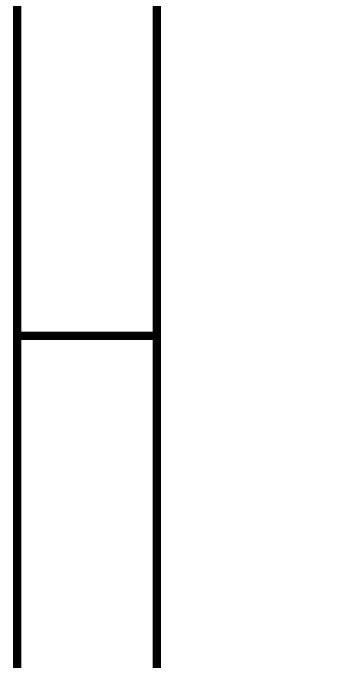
# Model space of a CAD drawing. Header units: inches. Extents: x 0 to 9.5, y -0.61 to 7.51.
# Drawn here: x -0.004 to 0.44, y 3.285 to 4.212 of the extents above; entities that cross this region are included whole.
import ezdxf

# ---------------------------------------------------------------- set-up
doc = ezdxf.new("R2010")
doc.units = ezdxf.units.IN
doc.header["$MEASUREMENT"] = 0
doc.layers.add('Sheet', color=255, linetype='Continuous')

msp = doc.modelspace()

# ---------------------------------------------------------------- linework, layer by layer
at = {"layer": 'Sheet'}
for points, const_width in [([(0.00143, 7.5), (9.49905, 7.5), (9.49905, 0), (0.00143, 0), (0.00143, 7.5)], 0.0118), ([(0.00143, 7.5), (0.00143, 0), (9.49905, 0), (9.49905, 7.5), (0.00143, 7.5), (0.00143, 7.5)], 0.0039), ([(0.20125, 7.29965), (9.29923, 7.29965), (9.29923, 0.19987), (0.20125, 0.19987), (0.20125, 7.29965)], 0.0118), ([(0.20125, 7.29965), (0.20125, 0.19987), (9.29923, 0.19987), (9.29923, 7.29965), (0.20125, 7.29965), (0.20125, 7.29965)], 0.0039)]:
    msp.add_lwpolyline(points, close=True, dxfattribs=dict(at, const_width=const_width))
at = {"layer": 'Sheet', "const_width": 0.0118}
msp.add_lwpolyline([(0.00143, 3.75), (0.20125, 3.75)], dxfattribs=at)

doc.saveas('drawing.dxf')
